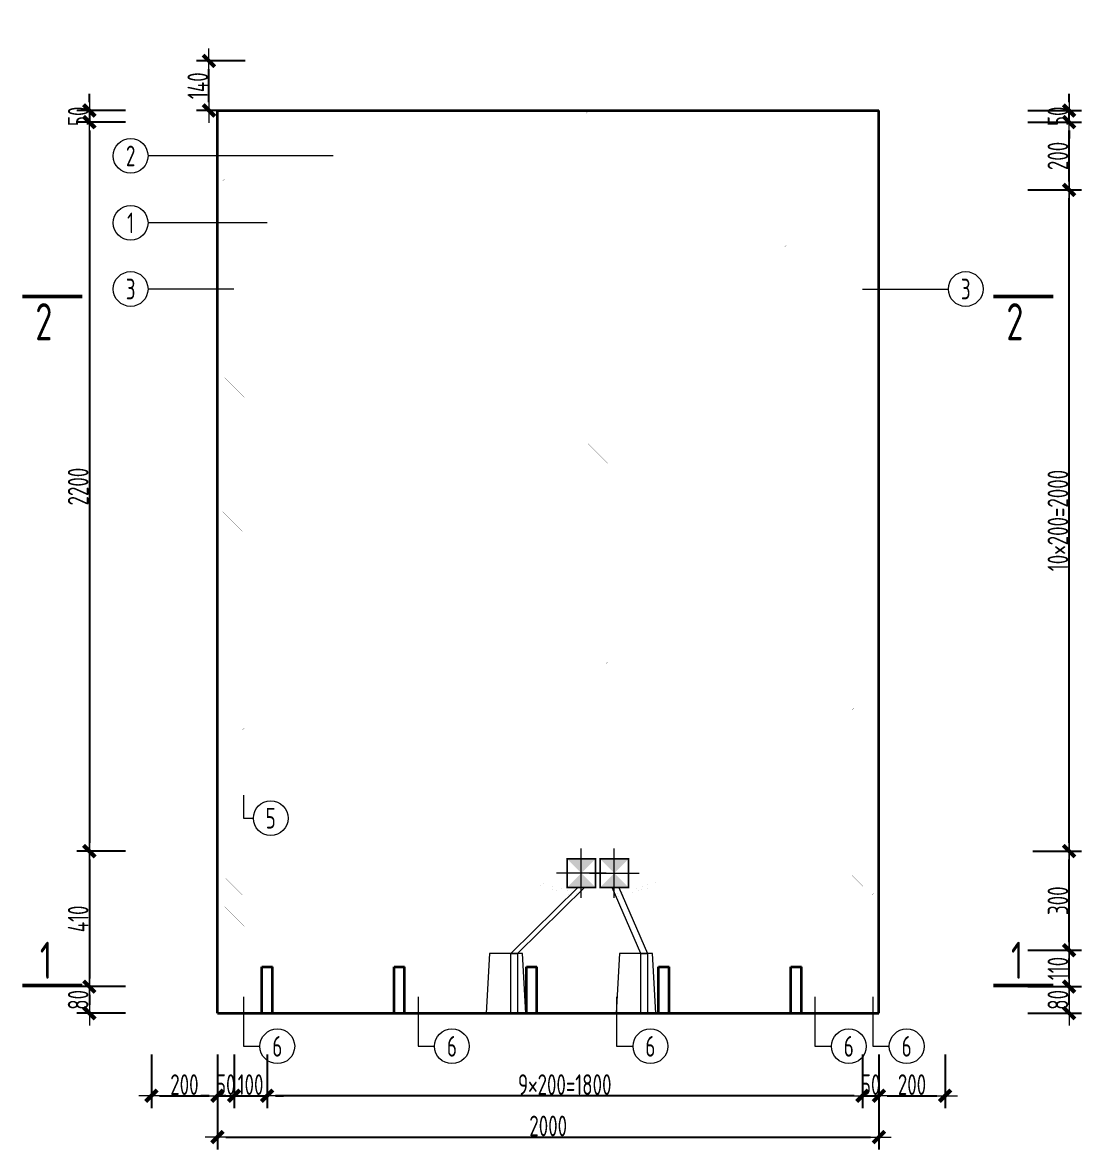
# Model space of a CAD drawing. Extents: x -85320 to 1679916, y -1321939 to 627.
# Drawn here: x 1587096 to 1599904, y -850904 to -837270 of the extents above; entities that cross this region are included whole.
import ezdxf
from ezdxf.enums import TextEntityAlignment as Align

# ---------------------------------------------------------------- set-up
doc = ezdxf.new("R2010")
doc.units = 0
doc.header["$LTSCALE"] = 1000
doc.linetypes.add('DOTE', pattern=[2.42, 2, -0.2, 0.02, -0.2])
for name, color, linetype in [('DIAN BOX', 7, 'Continuous'), ('图名', 85, 'Continuous'), ('砼墙', 3, 'Continuous')]:
    doc.layers.add(name, color=color, linetype=linetype)
for name, color, linetype, lineweight in [('WCOL', 7, 'Continuous', 0), ('手孔', 6, 'Continuous', 0), ('直线', 7, 'Continuous', 18), ('预制墙墙身水平筋', 130, 'Continuous', 18), ('预制墙墙身纵向受力筋', 1, 'Continuous', 18), ('预制墙墙身纵向非受力筋', 94, 'Continuous', 18), ('预制墙墙身附加筋', 94, 'Continuous', 18), ('预制墙拉筋', 130, 'Continuous', 18), ('预制墙详图标注', 3, 'Continuous', 18), ('预制墙详图轮廓', 3, 'Continuous', 35)]:
    doc.layers.add(name, color=color, linetype=linetype, lineweight=lineweight)
doc.styles.add('样式 1', font='yjkeng.shx', dxfattribs={"width": 0.7, "bigfont": 'yjkchn.shx'})
doc.styles.add('样式 2', font='yjkeng.shx', dxfattribs={"width": 0.7, "bigfont": 'yjkchn.shx'})
doc.dimstyles.new('盈建科结构', dxfattribs={"dimscale": 100, "dimtxt": 2.5, "dimasz": 1, "dimexe": 1.5, "dimexo": 0.625, "dimgap": 0.1, "dimtad": 1, "dimdec": 0, "dimrnd": 1, "dimzin": 0, "dimdsep": 46, "dimtxsty": '样式 1', "dimblk": '_yjkbk', "dimblk1": 'ARCHTICK', "dimblk2": 'ARCHTICK', "dimcen": 0.09, "dimadec": 0, "dimazin": 0, "dimtfac": 1, "dimtdec": 4, "dimtix": 1, "dimtmove": 2, "dimatfit": 3, "dimfxl": 1, "dimtolj": 1, "dimtzin": 0, "dimarcsym": 0})

# ---------------------------------------------------------------- blocks, each defined once
blk = doc.blocks.new('_yjkbk')
blk.add_line((-1, 0), (1.5, 0))
blk.add_lwpolyline([(-0.7, -0.7, 0.5, 0.5, 0), (0.7, 0.7, 0.5, 0.5, 0)], format="xyseb")
blk = doc.blocks.new('*D1688')
at = {"layer": 'Defpoints', "color": 0, "transparency": 16777216}
for p in [(1588654, -849754), (1589454, -849754), (1589454, -850254)]:
    blk.add_point(p, dxfattribs=at)
at = {"layer": '预制墙详图标注', "color": 0, "lineweight": -2, "transparency": 16777216}
for p, q in [((1588654, -849754), (1588654, -850404)), ((1589454, -849754), (1589454, -850404)), ((1588754, -850254), (1589354, -850254))]:
    blk.add_line(p, q, dxfattribs=at)
at = {"layer": '预制墙详图标注', "color": 0, "lineweight": -2, "transparency": 16777216, "xscale": 100, "yscale": 100, "zscale": 100, "rotation": 180}
blk.add_blockref('_yjkbk', (1588654, -850254), dxfattribs=at)
at = {"layer": '预制墙详图标注', "color": 0, "lineweight": -2, "transparency": 16777216, "xscale": 100, "yscale": 100, "zscale": 100}
blk.add_blockref('_yjkbk', (1589454, -850254), dxfattribs=at)
at = {"layer": '预制墙详图标注', "color": 0, "transparency": 16777216, "insert": (1589054, -850244), "char_height": 250, "attachment_point": 8, "style": '样式 1'}
blk.add_mtext('\\A1;200', dxfattribs=at)
blk = doc.blocks.new('_ArchTick')
at = {"color": 0, "linetype": 'ByBlock', "const_width": 0.4}
blk.add_lwpolyline([(-0.5, -0.5), (0.5, 0.5)], dxfattribs=at)
blk = doc.blocks.new('*D1689')
at = {"layer": 'Defpoints', "color": 0, "transparency": 16777216}
for p in [(1589454, -849754), (1589654, -849754), (1589654, -850254)]:
    blk.add_point(p, dxfattribs=at)
at = {"layer": '预制墙详图标注', "color": 0, "lineweight": -2, "transparency": 16777216}
for p, q in [((1589454, -849754), (1589454, -850404)), ((1589654, -849754), (1589654, -850404)), ((1589354, -850254), (1589254, -850254)), ((1589454, -850254), (1589654, -850254)), ((1589754, -850254), (1589854, -850254))]:
    blk.add_line(p, q, dxfattribs=at)
at = {"layer": '预制墙详图标注', "color": 0, "lineweight": -2, "transparency": 16777216, "xscale": 100, "yscale": 100, "zscale": 100}
blk.add_blockref('_yjkbk', (1589454, -850254), dxfattribs=at)
at = {"layer": '预制墙详图标注', "color": 0, "lineweight": -2, "transparency": 16777216, "xscale": 100, "yscale": 100, "zscale": 100, "rotation": 180}
blk.add_blockref('_yjkbk', (1589654, -850254), dxfattribs=at)
at = {"layer": '预制墙详图标注', "color": 0, "transparency": 16777216, "insert": (1589554, -850244), "char_height": 250, "attachment_point": 8, "style": '样式 1'}
blk.add_mtext('\\A1;50', dxfattribs=at)
blk = doc.blocks.new('*D1690')
at = {"layer": 'Defpoints', "color": 0, "transparency": 16777216}
for p in [(1589654, -849754), (1590054, -849754), (1590054, -850254)]:
    blk.add_point(p, dxfattribs=at)
at = {"layer": '预制墙详图标注', "color": 0, "lineweight": -2, "transparency": 16777216}
for p, q in [((1589654, -849754), (1589654, -850404)), ((1590054, -849754), (1590054, -850404)), ((1589554, -850254), (1589454, -850254)), ((1589654, -850254), (1590054, -850254)), ((1590154, -850254), (1590254, -850254))]:
    blk.add_line(p, q, dxfattribs=at)
at = {"layer": '预制墙详图标注', "color": 0, "lineweight": -2, "transparency": 16777216, "xscale": 100, "yscale": 100, "zscale": 100}
blk.add_blockref('_yjkbk', (1589654, -850254), dxfattribs=at)
at = {"layer": '预制墙详图标注', "color": 0, "lineweight": -2, "transparency": 16777216, "xscale": 100, "yscale": 100, "zscale": 100, "rotation": 180}
blk.add_blockref('_yjkbk', (1590054, -850254), dxfattribs=at)
at = {"layer": '预制墙详图标注', "color": 0, "transparency": 16777216, "insert": (1589854, -850244), "char_height": 250, "attachment_point": 8, "style": '样式 1'}
blk.add_mtext('\\A1;100', dxfattribs=at)
blk = doc.blocks.new('*D1691')
at = {"layer": 'Defpoints', "color": 0, "transparency": 16777216}
for p in [(1590054, -849754), (1597254, -849754), (1590054, -850254)]:
    blk.add_point(p, dxfattribs=at)
at = {"layer": '预制墙详图标注', "color": 0, "lineweight": -2, "transparency": 16777216}
for p, q in [((1590054, -849816), (1590054, -850404)), ((1597254, -849816), (1597254, -850404)), ((1597154, -850254), (1590154, -850254))]:
    blk.add_line(p, q, dxfattribs=at)
at = {"layer": '预制墙详图标注', "color": 0, "lineweight": -2, "transparency": 16777216, "xscale": 100, "yscale": 100, "zscale": 100, "rotation": 180}
blk.add_blockref('_yjkbk', (1590054, -850254), dxfattribs=at)
at = {"layer": '预制墙详图标注', "color": 0, "lineweight": -2, "transparency": 16777216, "xscale": 100, "yscale": 100, "zscale": 100}
blk.add_blockref('_yjkbk', (1597254, -850254), dxfattribs=at)
at = {"layer": '预制墙详图标注', "color": 0, "transparency": 16777216, "insert": (1593654, -850244), "char_height": 250, "attachment_point": 8, "style": '样式 1'}
blk.add_mtext('\\A1;9×200=1800', dxfattribs=at)
blk = doc.blocks.new('*D1692')
at = {"layer": 'Defpoints', "color": 0, "transparency": 16777216}
for p in [(1597254, -849754), (1597454, -849754), (1597454, -850254)]:
    blk.add_point(p, dxfattribs=at)
at = {"layer": '预制墙详图标注', "color": 0, "lineweight": -2, "transparency": 16777216}
for p, q in [((1597254, -849754), (1597254, -850404)), ((1597454, -849754), (1597454, -850404)), ((1597154, -850254), (1597054, -850254)), ((1597254, -850254), (1597454, -850254)), ((1597554, -850254), (1597654, -850254))]:
    blk.add_line(p, q, dxfattribs=at)
at = {"layer": '预制墙详图标注', "color": 0, "lineweight": -2, "transparency": 16777216, "xscale": 100, "yscale": 100, "zscale": 100}
blk.add_blockref('_yjkbk', (1597254, -850254), dxfattribs=at)
at = {"layer": '预制墙详图标注', "color": 0, "lineweight": -2, "transparency": 16777216, "xscale": 100, "yscale": 100, "zscale": 100, "rotation": 180}
blk.add_blockref('_yjkbk', (1597454, -850254), dxfattribs=at)
at = {"layer": '预制墙详图标注', "color": 0, "transparency": 16777216, "insert": (1597354, -850244), "char_height": 250, "attachment_point": 8, "style": '样式 1'}
blk.add_mtext('\\A1;50', dxfattribs=at)
blk = doc.blocks.new('*D1693')
at = {"layer": 'Defpoints', "color": 0, "transparency": 16777216}
for p in [(1597454, -849754), (1598254, -849754), (1598254, -850254)]:
    blk.add_point(p, dxfattribs=at)
at = {"layer": '预制墙详图标注', "color": 0, "lineweight": -2, "transparency": 16777216}
for p, q in [((1597454, -849754), (1597454, -850404)), ((1598254, -849754), (1598254, -850404)), ((1597554, -850254), (1598154, -850254))]:
    blk.add_line(p, q, dxfattribs=at)
at = {"layer": '预制墙详图标注', "color": 0, "lineweight": -2, "transparency": 16777216, "xscale": 100, "yscale": 100, "zscale": 100, "rotation": 180}
blk.add_blockref('_yjkbk', (1597454, -850254), dxfattribs=at)
at = {"layer": '预制墙详图标注', "color": 0, "lineweight": -2, "transparency": 16777216, "xscale": 100, "yscale": 100, "zscale": 100}
blk.add_blockref('_yjkbk', (1598254, -850254), dxfattribs=at)
at = {"layer": '预制墙详图标注', "color": 0, "transparency": 16777216, "insert": (1597854, -850244), "char_height": 250, "attachment_point": 8, "style": '样式 1'}
blk.add_mtext('\\A1;200', dxfattribs=at)
blk = doc.blocks.new('*D1700')
at = {"layer": 'Defpoints', "color": 0, "transparency": 16777216}
for p in [(1589454, -850254), (1597454, -850254), (1597454, -850754)]:
    blk.add_point(p, dxfattribs=at)
at = {"layer": '预制墙详图标注', "color": 0, "lineweight": -2, "transparency": 16777216}
for p, q in [((1589454, -850316), (1589454, -850904)), ((1597454, -850316), (1597454, -850904)), ((1589554, -850754), (1597354, -850754))]:
    blk.add_line(p, q, dxfattribs=at)
at = {"layer": '预制墙详图标注', "color": 0, "lineweight": -2, "transparency": 16777216, "xscale": 100, "yscale": 100, "zscale": 100, "rotation": 180}
blk.add_blockref('_yjkbk', (1589454, -850754), dxfattribs=at)
at = {"layer": '预制墙详图标注', "color": 0, "lineweight": -2, "transparency": 16777216, "xscale": 100, "yscale": 100, "zscale": 100}
blk.add_blockref('_yjkbk', (1597454, -850754), dxfattribs=at)
at = {"layer": '预制墙详图标注', "color": 0, "transparency": 16777216, "insert": (1593454, -850744), "char_height": 250, "attachment_point": 8, "style": '样式 1'}
blk.add_mtext('\\A1;2000', dxfattribs=at)
blk = doc.blocks.new('*D1701')
at = {"layer": 'Defpoints', "color": 0, "transparency": 16777216}
for p in [(1588404, -848934), (1587904, -849254), (1588404, -849254)]:
    blk.add_point(p, dxfattribs=at)
at = {"layer": '预制墙详图标注', "color": 0, "lineweight": -2, "transparency": 16777216}
for p, q in [((1588341, -848934), (1587754, -848934)), ((1587904, -849034), (1587904, -849154)), ((1588341, -849254), (1587754, -849254))]:
    blk.add_line(p, q, dxfattribs=at)
at = {"layer": '预制墙详图标注', "color": 0, "lineweight": -2, "transparency": 16777216, "xscale": 100, "yscale": 100, "zscale": 100}
for p, rotation in [((1587904, -848934), 90), ((1587904, -849254), 270)]:
    blk.add_blockref('_yjkbk', p, dxfattribs=dict(at, rotation=rotation))
at = {"layer": '预制墙详图标注', "color": 0, "transparency": 16777216, "insert": (1587894, -849094), "char_height": 250, "attachment_point": 8, "rotation": 90, "style": '样式 1'}
blk.add_mtext('\\A1;80', dxfattribs=at)
blk = doc.blocks.new('*D1702')
at = {"layer": 'Defpoints', "color": 0, "transparency": 16777216}
for p in [(1588404, -847294), (1587904, -848934), (1588404, -848934)]:
    blk.add_point(p, dxfattribs=at)
at = {"layer": '预制墙详图标注', "color": 0, "lineweight": -2, "transparency": 16777216}
for p, q in [((1588341, -847294), (1587754, -847294)), ((1587904, -847394), (1587904, -848834)), ((1588341, -848934), (1587754, -848934))]:
    blk.add_line(p, q, dxfattribs=at)
at = {"layer": '预制墙详图标注', "color": 0, "lineweight": -2, "transparency": 16777216, "xscale": 100, "yscale": 100, "zscale": 100}
for p, rotation in [((1587904, -847294), 90), ((1587904, -848934), 270)]:
    blk.add_blockref('_yjkbk', p, dxfattribs=dict(at, rotation=rotation))
at = {"layer": '预制墙详图标注', "color": 0, "transparency": 16777216, "insert": (1587894, -848114), "char_height": 250, "attachment_point": 8, "rotation": 90, "style": '样式 1'}
blk.add_mtext('\\A1;410', dxfattribs=at)
blk = doc.blocks.new('*D1703')
at = {"layer": 'Defpoints', "color": 0, "transparency": 16777216}
for p in [(1599254, -848934), (1599754, -848934), (1599254, -849254)]:
    blk.add_point(p, dxfattribs=at)
at = {"layer": '预制墙详图标注', "color": 0, "lineweight": -2, "transparency": 16777216}
for p, q in [((1599254, -848934), (1599904, -848934)), ((1599754, -849154), (1599754, -849034)), ((1599254, -849254), (1599904, -849254))]:
    blk.add_line(p, q, dxfattribs=at)
at = {"layer": '预制墙详图标注', "color": 0, "lineweight": -2, "transparency": 16777216, "xscale": 100, "yscale": 100, "zscale": 100}
for p, rotation in [((1599754, -848934), 90), ((1599754, -849254), 270)]:
    blk.add_blockref('_yjkbk', p, dxfattribs=dict(at, rotation=rotation))
at = {"layer": '预制墙详图标注', "color": 0, "transparency": 16777216, "insert": (1599744, -849094), "char_height": 250, "attachment_point": 8, "rotation": 90, "style": '样式 1'}
blk.add_mtext('\\A1;80', dxfattribs=at)
blk = doc.blocks.new('*D1704')
at = {"layer": 'Defpoints', "color": 0, "transparency": 16777216}
for p in [(1599254, -848494), (1599754, -848494), (1599254, -848934)]:
    blk.add_point(p, dxfattribs=at)
at = {"layer": '预制墙详图标注', "color": 0, "lineweight": -2, "transparency": 16777216}
for p, q in [((1599254, -848494), (1599904, -848494)), ((1599754, -848834), (1599754, -848594)), ((1599254, -848934), (1599904, -848934))]:
    blk.add_line(p, q, dxfattribs=at)
at = {"layer": '预制墙详图标注', "color": 0, "lineweight": -2, "transparency": 16777216, "xscale": 100, "yscale": 100, "zscale": 100}
for p, rotation in [((1599754, -848494), 90), ((1599754, -848934), 270)]:
    blk.add_blockref('_yjkbk', p, dxfattribs=dict(at, rotation=rotation))
at = {"layer": '预制墙详图标注', "color": 0, "transparency": 16777216, "insert": (1599744, -848714), "char_height": 250, "attachment_point": 8, "rotation": 90, "style": '样式 1'}
blk.add_mtext('\\A1;110', dxfattribs=at)
blk = doc.blocks.new('*D1705')
at = {"layer": 'Defpoints', "color": 0, "transparency": 16777216}
for p in [(1599254, -847294), (1599754, -847294), (1599254, -848494)]:
    blk.add_point(p, dxfattribs=at)
at = {"layer": '预制墙详图标注', "color": 0, "lineweight": -2, "transparency": 16777216}
for p, q in [((1599316, -847294), (1599904, -847294)), ((1599754, -848394), (1599754, -847394)), ((1599316, -848494), (1599904, -848494))]:
    blk.add_line(p, q, dxfattribs=at)
at = {"layer": '预制墙详图标注', "color": 0, "lineweight": -2, "transparency": 16777216, "xscale": 100, "yscale": 100, "zscale": 100}
for p, rotation in [((1599754, -847294), 90), ((1599754, -848494), 270)]:
    blk.add_blockref('_yjkbk', p, dxfattribs=dict(at, rotation=rotation))
at = {"layer": '预制墙详图标注', "color": 0, "transparency": 16777216, "insert": (1599744, -847894), "char_height": 250, "attachment_point": 8, "rotation": 90, "style": '样式 1'}
blk.add_mtext('\\A1;300', dxfattribs=at)
blk = doc.blocks.new('*D1706')
at = {"layer": 'Defpoints', "color": 0, "transparency": 16777216}
for p in [(1599254, -839294), (1599754, -839294), (1599254, -847294)]:
    blk.add_point(p, dxfattribs=at)
at = {"layer": '预制墙详图标注', "color": 0, "lineweight": -2, "transparency": 16777216}
for p, q in [((1599316, -839294), (1599904, -839294)), ((1599754, -847194), (1599754, -839394)), ((1599316, -847294), (1599904, -847294))]:
    blk.add_line(p, q, dxfattribs=at)
at = {"layer": '预制墙详图标注', "color": 0, "lineweight": -2, "transparency": 16777216, "xscale": 100, "yscale": 100, "zscale": 100}
for p, rotation in [((1599754, -839294), 90), ((1599754, -847294), 270)]:
    blk.add_blockref('_yjkbk', p, dxfattribs=dict(at, rotation=rotation))
at = {"layer": '预制墙详图标注', "color": 0, "transparency": 16777216, "insert": (1599744, -843294), "char_height": 250, "attachment_point": 8, "rotation": 90, "style": '样式 1'}
blk.add_mtext('\\A1;10×200=2000', dxfattribs=at)
blk = doc.blocks.new('线盒')
at = {"layer": 'DIAN BOX'}
h = blk.add_hatch(color=256, dxfattribs=at)
h.dxf.hatch_style = 1
h.paths.add_polyline_path([(1465682, -670175), (1465854, -670347), (1465510, -670347)])
at = {"color": 6, "const_width": 20}
blk.add_lwpolyline([(1465510, -670003), (1465854, -670003), (1465854, -670347), (1465510, -670347), (1465510, -670003)], dxfattribs=at)
at = {"layer": 'WCOL', "color": 4, "linetype": 'DOTE'}
for p, q in [((1465682, -670475), (1465682, -669876)), ((1465383, -670175), (1465982, -670175))]:
    blk.add_line(p, q, dxfattribs=at)
at = {"layer": 'WCOL', "color": 5}
blk.add_lwpolyline([(1465510, -670347), (1465854, -670347), (1465854, -670003), (1465510, -670003)], close=True, dxfattribs=at)
blk = doc.blocks.new('*D2405')
at = {"layer": 'Defpoints', "color": 0, "transparency": 16777216}
for p in [(1599254, -838474), (1599754, -838474), (1599254, -839294)]:
    blk.add_point(p, dxfattribs=at)
at = {"layer": '预制墙详图标注', "color": 0, "lineweight": -2, "transparency": 16777216}
for p, q in [((1599254, -838474), (1599904, -838474)), ((1599754, -839194), (1599754, -838574)), ((1599254, -839294), (1599904, -839294))]:
    blk.add_line(p, q, dxfattribs=at)
at = {"layer": '预制墙详图标注', "color": 0, "lineweight": -2, "transparency": 16777216, "xscale": 100, "yscale": 100, "zscale": 100}
for p, rotation in [((1599754, -838474), 90), ((1599754, -839294), 270)]:
    blk.add_blockref('_yjkbk', p, dxfattribs=dict(at, rotation=rotation))
at = {"layer": '预制墙详图标注', "color": 0, "transparency": 16777216, "insert": (1599744, -838884), "char_height": 250, "attachment_point": 8, "rotation": 90, "style": '样式 1'}
blk.add_mtext('\\A1;200', dxfattribs=at)
blk = doc.blocks.new('*D2406')
at = {"layer": 'Defpoints', "color": 0, "transparency": 16777216}
for p in [(1599254, -838334), (1599754, -838334), (1599254, -838474)]:
    blk.add_point(p, dxfattribs=at)
at = {"layer": '预制墙详图标注', "color": 0, "lineweight": -2, "transparency": 16777216}
for p, q in [((1599754, -838234), (1599754, -838134)), ((1599254, -838334), (1599904, -838334)), ((1599754, -838474), (1599754, -838334)), ((1599254, -838474), (1599904, -838474)), ((1599754, -838574), (1599754, -838674))]:
    blk.add_line(p, q, dxfattribs=at)
at = {"layer": '预制墙详图标注', "color": 0, "lineweight": -2, "transparency": 16777216, "xscale": 100, "yscale": 100, "zscale": 100}
for p, rotation in [((1599754, -838334), 270), ((1599754, -838474), 90)]:
    blk.add_blockref('_yjkbk', p, dxfattribs=dict(at, rotation=rotation))
at = {"layer": '预制墙详图标注', "color": 0, "transparency": 16777216, "insert": (1599744, -838404), "char_height": 250, "attachment_point": 8, "rotation": 90, "style": '样式 1'}
blk.add_mtext('\\A1;50', dxfattribs=at)
blk = doc.blocks.new('*D2539')
at = {"layer": 'Defpoints', "color": 0, "transparency": 16777216}
for p in [(1588404, -838474), (1587904, -847294), (1588404, -847294)]:
    blk.add_point(p, dxfattribs=at)
at = {"layer": '预制墙详图标注', "color": 0, "lineweight": -2, "transparency": 16777216}
for p, q in [((1588341, -838474), (1587754, -838474)), ((1587904, -838574), (1587904, -847194)), ((1588341, -847294), (1587754, -847294))]:
    blk.add_line(p, q, dxfattribs=at)
at = {"layer": '预制墙详图标注', "color": 0, "lineweight": -2, "transparency": 16777216, "xscale": 100, "yscale": 100, "zscale": 100}
for p, rotation in [((1587904, -838474), 90), ((1587904, -847294), 270)]:
    blk.add_blockref('_yjkbk', p, dxfattribs=dict(at, rotation=rotation))
at = {"layer": '预制墙详图标注', "color": 0, "transparency": 16777216, "insert": (1587894, -842884), "char_height": 250, "attachment_point": 8, "rotation": 90, "style": '样式 1'}
blk.add_mtext('\\A1;2200', dxfattribs=at)
blk = doc.blocks.new('*D2540')
at = {"layer": 'Defpoints', "color": 0, "transparency": 16777216}
for p in [(1588404, -838334), (1587904, -838474), (1588404, -838474)]:
    blk.add_point(p, dxfattribs=at)
at = {"layer": '预制墙详图标注', "color": 0, "lineweight": -2, "transparency": 16777216}
for p, q in [((1587904, -838234), (1587904, -838134)), ((1588341, -838334), (1587754, -838334)), ((1587904, -838334), (1587904, -838474)), ((1588341, -838474), (1587754, -838474)), ((1587904, -838574), (1587904, -838674))]:
    blk.add_line(p, q, dxfattribs=at)
at = {"layer": '预制墙详图标注', "color": 0, "lineweight": -2, "transparency": 16777216, "xscale": 100, "yscale": 100, "zscale": 100}
for p, rotation in [((1587904, -838334), 270), ((1587904, -838474), 90)]:
    blk.add_blockref('_yjkbk', p, dxfattribs=dict(at, rotation=rotation))
at = {"layer": '预制墙详图标注', "color": 0, "transparency": 16777216, "insert": (1587894, -838404), "char_height": 250, "attachment_point": 8, "rotation": 90, "style": '样式 1'}
blk.add_mtext('\\A1;50', dxfattribs=at)
blk = doc.blocks.new('*D3000')
at = {"layer": 'Defpoints', "color": 0, "transparency": 16777216}
for p in [(1589351, -837734), (1589851, -837734), (1589851, -838334)]:
    blk.add_point(p, dxfattribs=at)
at = {"layer": '预制墙详图标注', "color": 0, "lineweight": -2, "transparency": 16777216}
for p, q in [((1589789, -837734), (1589201, -837734)), ((1589351, -838234), (1589351, -837834)), ((1589789, -838334), (1589201, -838334))]:
    blk.add_line(p, q, dxfattribs=at)
at = {"layer": '预制墙详图标注', "color": 0, "lineweight": -2, "transparency": 16777216, "xscale": 100, "yscale": 100, "zscale": 100}
for p, rotation in [((1589351, -837734), 90), ((1589351, -838334), 270)]:
    blk.add_blockref('_yjkbk', p, dxfattribs=dict(at, rotation=rotation))
at = {"layer": '预制墙详图标注', "color": 0, "transparency": 16777216, "insert": (1589341, -838034), "char_height": 250, "attachment_point": 8, "rotation": 90, "style": '样式 1'}
blk.add_mtext('\\A1;140', dxfattribs=at)

msp = doc.modelspace()

# ---------------------------------------------------------------- hatches: boundary and pattern name
at = {"layer": 'DIAN BOX'}
h = msp.add_hatch(color=256, dxfattribs=at)
h.dxf.hatch_style = 1
h.paths.add_polyline_path([(1593853.684, -847561.636), (1594025.684, -847389.636), (1593681.684, -847389.636)])
h = msp.add_hatch(color=256, dxfattribs=at)
h.dxf.hatch_style = 1
h.paths.add_polyline_path([(1594253.684, -847561.636), (1594425.684, -847389.636), (1594081.684, -847389.636)])

# ---------------------------------------------------------------- linework, layer by layer
at = {"layer": 'WCOL', "color": 7}
for points in [[(1593003.882, -848533.636), (1593083.882, -848533.636), (1593893.684, -847733.636), (1593813.684, -847733.636)], [(1594655.067, -848533.636), (1594575.067, -848533.636), (1594228.472, -847733.636), (1594308.472, -847733.636)]]:
    msp.add_lwpolyline(points, close=True, dxfattribs=at)
at = {"layer": '图名', "lineweight": 50}
for p, q in [((1587816.184, -840583.636), (1587096.184, -840583.636)), ((1598841.184, -840583.636), (1599561.184, -840583.636)), ((1587816.184, -848921.636), (1587096.184, -848921.636)), ((1598841.184, -848921.636), (1599561.184, -848921.636))]:
    msp.add_line(p, q, dxfattribs=at)
at = {"layer": '手孔', "color": 6}
for points in [[(1592703.413, -849253.636), (1593183.413, -849253.636), (1593143.413, -848533.636), (1592743.413, -848533.636)], [(1594274.597, -849253.636), (1594754.597, -849253.636), (1594714.597, -848533.636), (1594314.597, -848533.636)]]:
    msp.add_lwpolyline(points, close=True, dxfattribs=at)
at = {"layer": '手孔', "color": 4}
for points in [[(1593083.882, -849253.636), (1593003.882, -849253.636), (1593003.882, -848533.636), (1593083.882, -848533.636)], [(1594655.067, -849253.636), (1594575.067, -849253.636), (1594575.067, -848533.636), (1594655.067, -848533.636)]]:
    msp.add_lwpolyline(points, close=True, dxfattribs=at)
at = {"layer": '直线', "lineweight": 18}
for p, q in [((1590853.684, -838883.359), (1588613.684, -838883.359)), ((1590053.684, -839693.359), (1588613.684, -839693.359)), ((1589653.684, -840493.359), (1588613.684, -840493.359)), ((1597253.684, -840493.359), (1598293.684, -840493.359))]:
    msp.add_line(p, q, dxfattribs=at)
for points in [[(1589767.681, -846615.634), (1589767.681, -846895.634), (1589887.681, -846895.634)], [(1589767.681, -849055.634), (1589767.681, -849655.634), (1589967.681, -849655.634)], [(1591879.681, -849055.634), (1591879.681, -849655.634), (1592079.681, -849655.634)], [(1594279.681, -849055.634), (1594279.681, -849655.634), (1594479.681, -849655.634)], [(1596679.681, -849055.634), (1596679.681, -849655.634), (1596879.681, -849655.634)], [(1597379.686, -849055.634), (1597379.686, -849655.634), (1597579.686, -849655.634)]]:
    msp.add_lwpolyline(points, dxfattribs=at)
for centre in [(1588403.684, -838883.359), (1588403.684, -839693.359), (1588403.684, -840493.359), (1598503.684, -840493.359), (1590097.681, -846895.634), (1590177.681, -849655.634), (1592289.681, -849655.634), (1594689.681, -849655.634), (1597089.681, -849655.634), (1597789.686, -849655.634)]:
    msp.add_circle(centre, 210, dxfattribs=at)
at = {"layer": '砼墙', "lineweight": 35}
for p, q in [((1589989.684, -849253.636), (1589989.684, -848693.636)), ((1589989.684, -848693.636), (1590117.684, -848693.636)), ((1590117.684, -849253.636), (1590117.684, -848693.636)), ((1591589.684, -849253.636), (1591589.684, -848693.636)), ((1591589.684, -848693.636), (1591717.684, -848693.636)), ((1591717.684, -849253.636), (1591717.684, -848693.636)), ((1593189.684, -849253.636), (1593189.684, -848693.636)), ((1593189.684, -848693.636), (1593317.684, -848693.636)), ((1593317.684, -849253.636), (1593317.684, -848693.636)), ((1594789.684, -849253.636), (1594789.684, -848693.636)), ((1594789.684, -848693.636), (1594917.684, -848693.636)), ((1594917.684, -849253.636), (1594917.684, -848693.636)), ((1596389.684, -849253.636), (1596389.684, -848693.636)), ((1596389.684, -848693.636), (1596517.684, -848693.636)), ((1596517.684, -849253.636), (1596517.684, -848693.636))]:
    msp.add_line(p, q, dxfattribs=at)
at = {"layer": '预制墙墙身水平筋', "lineweight": 18, "const_width": 0.18}
for points in [[(1588790.219, -838493.636), (1588653.684, -838493.636), (1588653.684, -838453.636), (1598253.684, -838453.636), (1598253.684, -838493.636), (1598117.148, -838493.636), (1598117.148, -838453.636), (1598253.684, -838453.636), (1598253.684, -838493.636), (1588653.684, -838493.636), (1588653.684, -838453.636), (1588790.219, -838453.636)], [(1588790.219, -838493.636), (1588653.684, -838493.636), (1588653.684, -838453.636), (1598253.684, -838453.636), (1598253.684, -838493.636), (1598117.148, -838493.636), (1598117.148, -838453.636), (1598253.684, -838453.636), (1598253.684, -838493.636), (1588653.684, -838493.636), (1588653.684, -838453.636), (1588790.219, -838453.636)], [(1588790.219, -839313.636), (1588653.684, -839313.636), (1588653.684, -839273.636), (1598253.684, -839273.636), (1598253.684, -839313.636), (1598117.148, -839313.636), (1598117.148, -839273.636), (1598253.684, -839273.636), (1598253.684, -839313.636), (1588653.684, -839313.636), (1588653.684, -839273.636), (1588790.219, -839273.636)], [(1588790.219, -839313.636), (1588653.684, -839313.636), (1588653.684, -839273.636), (1598253.684, -839273.636), (1598253.684, -839313.636), (1598117.148, -839313.636), (1598117.148, -839273.636), (1598253.684, -839273.636), (1598253.684, -839313.636), (1588653.684, -839313.636), (1588653.684, -839273.636), (1588790.219, -839273.636)], [(1588790.219, -840113.636), (1588653.684, -840113.636), (1588653.684, -840073.636), (1598253.684, -840073.636), (1598253.684, -840113.636), (1598117.148, -840113.636), (1598117.148, -840073.636), (1598253.684, -840073.636), (1598253.684, -840113.636), (1588653.684, -840113.636), (1588653.684, -840073.636), (1588790.219, -840073.636)], [(1588790.219, -840113.636), (1588653.684, -840113.636), (1588653.684, -840073.636), (1598253.684, -840073.636), (1598253.684, -840113.636), (1598117.148, -840113.636), (1598117.148, -840073.636), (1598253.684, -840073.636), (1598253.684, -840113.636), (1588653.684, -840113.636), (1588653.684, -840073.636), (1588790.219, -840073.636)], [(1588790.219, -840913.636), (1588653.684, -840913.636), (1588653.684, -840873.636), (1598253.684, -840873.636), (1598253.684, -840913.636), (1598117.148, -840913.636), (1598117.148, -840873.636), (1598253.684, -840873.636), (1598253.684, -840913.636), (1588653.684, -840913.636), (1588653.684, -840873.636), (1588790.219, -840873.636)], [(1588790.219, -840913.636), (1588653.684, -840913.636), (1588653.684, -840873.636), (1598253.684, -840873.636), (1598253.684, -840913.636), (1598117.148, -840913.636), (1598117.148, -840873.636), (1598253.684, -840873.636), (1598253.684, -840913.636), (1588653.684, -840913.636), (1588653.684, -840873.636), (1588790.219, -840873.636)], [(1588790.219, -841713.636), (1588653.684, -841713.636), (1588653.684, -841673.636), (1598253.684, -841673.636), (1598253.684, -841713.636), (1598117.148, -841713.636), (1598117.148, -841673.636), (1598253.684, -841673.636), (1598253.684, -841713.636), (1588653.684, -841713.636), (1588653.684, -841673.636), (1588790.219, -841673.636)], [(1588790.219, -841713.636), (1588653.684, -841713.636), (1588653.684, -841673.636), (1598253.684, -841673.636), (1598253.684, -841713.636), (1598117.148, -841713.636), (1598117.148, -841673.636), (1598253.684, -841673.636), (1598253.684, -841713.636), (1588653.684, -841713.636), (1588653.684, -841673.636), (1588790.219, -841673.636)], [(1588790.219, -842513.636), (1588653.684, -842513.636), (1588653.684, -842473.636), (1598253.684, -842473.636), (1598253.684, -842513.636), (1598117.148, -842513.636), (1598117.148, -842473.636), (1598253.684, -842473.636), (1598253.684, -842513.636), (1588653.684, -842513.636), (1588653.684, -842473.636), (1588790.219, -842473.636)], [(1588790.219, -842513.636), (1588653.684, -842513.636), (1588653.684, -842473.636), (1598253.684, -842473.636), (1598253.684, -842513.636), (1598117.148, -842513.636), (1598117.148, -842473.636), (1598253.684, -842473.636), (1598253.684, -842513.636), (1588653.684, -842513.636), (1588653.684, -842473.636), (1588790.219, -842473.636)], [(1588790.219, -843313.636), (1588653.684, -843313.636), (1588653.684, -843273.636), (1598253.684, -843273.636), (1598253.684, -843313.636), (1598117.148, -843313.636), (1598117.148, -843273.636), (1598253.684, -843273.636), (1598253.684, -843313.636), (1588653.684, -843313.636), (1588653.684, -843273.636), (1588790.219, -843273.636)], [(1588790.219, -843313.636), (1588653.684, -843313.636), (1588653.684, -843273.636), (1598253.684, -843273.636), (1598253.684, -843313.636), (1598117.148, -843313.636), (1598117.148, -843273.636), (1598253.684, -843273.636), (1598253.684, -843313.636), (1588653.684, -843313.636), (1588653.684, -843273.636), (1588790.219, -843273.636)], [(1588790.219, -844113.636), (1588653.684, -844113.636), (1588653.684, -844073.636), (1598253.684, -844073.636), (1598253.684, -844113.636), (1598117.148, -844113.636), (1598117.148, -844073.636), (1598253.684, -844073.636), (1598253.684, -844113.636), (1588653.684, -844113.636), (1588653.684, -844073.636), (1588790.219, -844073.636)], [(1588790.219, -844113.636), (1588653.684, -844113.636), (1588653.684, -844073.636), (1598253.684, -844073.636), (1598253.684, -844113.636), (1598117.148, -844113.636), (1598117.148, -844073.636), (1598253.684, -844073.636), (1598253.684, -844113.636), (1588653.684, -844113.636), (1588653.684, -844073.636), (1588790.219, -844073.636)], [(1588790.219, -844913.636), (1588653.684, -844913.636), (1588653.684, -844873.636), (1598253.684, -844873.636), (1598253.684, -844913.636), (1598117.148, -844913.636), (1598117.148, -844873.636), (1598253.684, -844873.636), (1598253.684, -844913.636), (1588653.684, -844913.636), (1588653.684, -844873.636), (1588790.219, -844873.636)], [(1588790.219, -844913.636), (1588653.684, -844913.636), (1588653.684, -844873.636), (1598253.684, -844873.636), (1598253.684, -844913.636), (1598117.148, -844913.636), (1598117.148, -844873.636), (1598253.684, -844873.636), (1598253.684, -844913.636), (1588653.684, -844913.636), (1588653.684, -844873.636), (1588790.219, -844873.636)], [(1588790.219, -845713.636), (1588653.684, -845713.636), (1588653.684, -845673.636), (1598253.684, -845673.636), (1598253.684, -845713.636), (1598117.148, -845713.636), (1598117.148, -845673.636), (1598253.684, -845673.636), (1598253.684, -845713.636), (1588653.684, -845713.636), (1588653.684, -845673.636), (1588790.219, -845673.636)], [(1588790.219, -845713.636), (1588653.684, -845713.636), (1588653.684, -845673.636), (1598253.684, -845673.636), (1598253.684, -845713.636), (1598117.148, -845713.636), (1598117.148, -845673.636), (1598253.684, -845673.636), (1598253.684, -845713.636), (1588653.684, -845713.636), (1588653.684, -845673.636), (1588790.219, -845673.636)], [(1588790.219, -846513.636), (1588653.684, -846513.636), (1588653.684, -846473.636), (1598253.684, -846473.636), (1598253.684, -846513.636), (1598117.148, -846513.636), (1598117.148, -846473.636), (1598253.684, -846473.636), (1598253.684, -846513.636), (1588653.684, -846513.636), (1588653.684, -846473.636), (1588790.219, -846473.636)], [(1588790.219, -846513.636), (1588653.684, -846513.636), (1588653.684, -846473.636), (1598253.684, -846473.636), (1598253.684, -846513.636), (1598117.148, -846513.636), (1598117.148, -846473.636), (1598253.684, -846473.636), (1598253.684, -846513.636), (1588653.684, -846513.636), (1588653.684, -846473.636), (1588790.219, -846473.636)], [(1588790.219, -847313.636), (1588653.684, -847313.636), (1588653.684, -847273.636), (1598253.684, -847273.636), (1598253.684, -847313.636), (1598117.148, -847313.636), (1598117.148, -847273.636), (1598253.684, -847273.636), (1598253.684, -847313.636), (1588653.684, -847313.636), (1588653.684, -847273.636), (1588790.219, -847273.636)], [(1588790.219, -847313.636), (1588653.684, -847313.636), (1588653.684, -847273.636), (1598253.684, -847273.636), (1598253.684, -847313.636), (1598117.148, -847313.636), (1598117.148, -847273.636), (1598253.684, -847273.636), (1598253.684, -847313.636), (1588653.684, -847313.636), (1588653.684, -847273.636), (1588790.219, -847273.636)], [(1588790.219, -848113.636), (1588653.684, -848113.636), (1588653.684, -848073.636), (1598253.684, -848073.636), (1598253.684, -848113.636), (1598117.148, -848113.636), (1598117.148, -848073.636), (1598253.684, -848073.636), (1598253.684, -848113.636), (1588653.684, -848113.636), (1588653.684, -848073.636), (1588790.219, -848073.636)], [(1588790.219, -848113.636), (1588653.684, -848113.636), (1588653.684, -848073.636), (1598253.684, -848073.636), (1598253.684, -848113.636), (1598117.148, -848113.636), (1598117.148, -848073.636), (1598253.684, -848073.636), (1598253.684, -848113.636), (1588653.684, -848113.636), (1588653.684, -848073.636), (1588790.219, -848073.636)], [(1588790.219, -848513.636), (1588653.684, -848513.636), (1588653.684, -848473.636), (1598253.684, -848473.636), (1598253.684, -848513.636), (1598117.148, -848513.636), (1598117.148, -848473.636), (1598253.684, -848473.636), (1598253.684, -848513.636), (1588653.684, -848513.636), (1588653.684, -848473.636), (1588790.219, -848473.636)], [(1588790.219, -848513.636), (1588653.684, -848513.636), (1588653.684, -848473.636), (1598253.684, -848473.636), (1598253.684, -848513.636), (1598117.148, -848513.636), (1598117.148, -848473.636), (1598253.684, -848473.636), (1598253.684, -848513.636), (1588653.684, -848513.636), (1588653.684, -848473.636), (1588790.219, -848473.636)]]:
    msp.add_lwpolyline(points, close=True, dxfattribs=at)
for points in [[(1589799.367, -847713.636), (1588653.684, -847713.636), (1588653.684, -847673.636), (1588790.219, -847673.636), (1588790.219, -847713.636), (1588653.684, -847713.636), (1588653.684, -847673.636), (1590796.126, -847673.636)], [(1590792.154, -847713.636), (1588653.684, -847713.636), (1588653.684, -847673.636), (1588790.219, -847673.636), (1588790.219, -847713.636), (1588653.684, -847713.636), (1588653.684, -847673.636), (1590796.126, -847673.636)], [(1593359.367, -847713.636), (1590792.154, -847713.636)], [(1593359.367, -847713.636), (1590792.154, -847713.636)], [(1590796.126, -847673.636), (1593355.396, -847673.636)], [(1590796.126, -847673.636), (1593355.396, -847673.636)], [(1593355.396, -847673.636), (1593853.684, -847820.988)], [(1593853.684, -847860.988), (1593359.367, -847713.636)], [(1594253.684, -847820.988), (1594756.126, -847673.636)], [(1594752.154, -847713.636), (1594253.684, -847860.988)], [(1594756.126, -847673.636), (1598253.684, -847673.636), (1598253.684, -847713.636), (1598117.148, -847713.636), (1598117.148, -847673.636), (1598253.684, -847673.636), (1598253.684, -847713.636), (1594752.154, -847713.636)], [(1594756.126, -847673.636), (1598253.684, -847673.636), (1598253.684, -847713.636), (1598117.148, -847713.636), (1598117.148, -847673.636), (1598253.684, -847673.636), (1598253.684, -847713.636), (1594752.154, -847713.636)], [(1593853.684, -847820.988), (1594253.684, -847820.988)], [(1594253.684, -847860.988), (1593853.684, -847860.988)], [(1588790.219, -848953.636), (1588653.684, -848953.636), (1588653.684, -848913.636), (1590837.684, -848913.636)], [(1590837.684, -848953.636), (1588653.684, -848953.636), (1588653.684, -848913.636), (1588790.219, -848913.636), (1588790.219, -848953.636)], [(1590837.684, -848913.636), (1592571.425, -848913.636)], [(1592580.434, -848953.636), (1590837.684, -848953.636)], [(1593317.684, -848913.636), (1594204.46, -848913.636)], [(1594190.066, -848953.636), (1593317.684, -848953.636)], [(1594789.684, -848913.636), (1598253.684, -848913.636), (1598253.684, -848953.636), (1598117.148, -848953.636), (1598117.148, -848913.636), (1598253.684, -848913.636), (1598253.684, -848953.636), (1594789.684, -848953.636)]]:
    msp.add_lwpolyline(points, dxfattribs=at)
at = {"layer": '预制墙墙身纵向受力筋', "lineweight": 18, "const_width": 0.18}
for points in [[(1590021.684, -848769.636), (1590021.684, -837269.636), (1590085.684, -837269.636), (1590085.684, -848769.636)], [(1591621.684, -848769.636), (1591621.684, -837269.636), (1591685.684, -837269.636), (1591685.684, -848769.636)], [(1593221.684, -848769.636), (1593221.684, -837269.636), (1593285.684, -837269.636), (1593285.684, -848769.636)], [(1594821.684, -848769.636), (1594821.684, -837269.636), (1594885.684, -837269.636), (1594885.684, -848769.636)], [(1596421.684, -848769.636), (1596421.684, -837269.636), (1596485.684, -837269.636), (1596485.684, -848769.636)]]:
    msp.add_lwpolyline(points, close=True, dxfattribs=at)
at = {"layer": '预制墙墙身纵向非受力筋', "lineweight": 18, "const_width": 0.18}
for points in [[(1590837.684, -849193.636), (1590837.684, -838393.636), (1590869.684, -838393.636), (1590869.684, -849193.636)], [(1592437.684, -849193.636), (1592437.684, -838393.636), (1592469.684, -838393.636), (1592469.684, -849193.636)], [(1594037.684, -849193.636), (1594037.684, -838393.636), (1594069.684, -838393.636), (1594069.684, -849193.636)], [(1595637.684, -849193.636), (1595637.684, -838393.636), (1595669.684, -838393.636), (1595669.684, -849193.636)]]:
    msp.add_lwpolyline(points, close=True, dxfattribs=at)
at = {"layer": '预制墙墙身附加筋', "lineweight": 18, "const_width": 0.18}
for points in [[(1589625.684, -849193.636), (1589625.684, -838393.636), (1589681.684, -838393.636), (1589681.684, -849193.636)], [(1597225.684, -849193.636), (1597225.684, -838393.636), (1597281.684, -838393.636), (1597281.684, -849193.636)]]:
    msp.add_lwpolyline(points, close=True, dxfattribs=at)
at = {"layer": '预制墙拉筋', "lineweight": 18, "const_width": 0.18}
for points in [[(1589538.995, -838344.32), (1589778.995, -838584.32), (1589756.368, -838606.947), (1589516.368, -838366.947)], [(1591534.995, -838344.32), (1591774.995, -838584.32), (1591752.368, -838606.947), (1591512.368, -838366.947)], [(1593934.995, -838344.32), (1594174.995, -838584.32), (1594152.368, -838606.947), (1593912.368, -838366.947)], [(1596334.995, -838344.32), (1596574.995, -838584.32), (1596552.368, -838606.947), (1596312.368, -838366.947)], [(1597151, -838344.32), (1597391, -838584.32), (1597368.372, -838606.947), (1597128.372, -838366.947)], [(1589538.995, -839164.32), (1589778.995, -839404.32), (1589756.368, -839426.947), (1589516.368, -839186.947)], [(1597151, -839164.32), (1597391, -839404.32), (1597368.372, -839426.947), (1597128.372, -839186.947)], [(1589538.995, -839964.32), (1589778.995, -840204.32), (1589756.368, -840226.947), (1589516.368, -839986.947)], [(1591534.995, -839964.32), (1591774.995, -840204.32), (1591752.368, -840226.947), (1591512.368, -839986.947)], [(1593934.995, -839964.32), (1594174.995, -840204.32), (1594152.368, -840226.947), (1593912.368, -839986.947)], [(1596334.995, -839964.32), (1596574.995, -840204.32), (1596552.368, -840226.947), (1596312.368, -839986.947)], [(1597151, -839964.32), (1597391, -840204.32), (1597368.372, -840226.947), (1597128.372, -839986.947)], [(1589538.995, -840764.32), (1589778.995, -841004.32), (1589756.368, -841026.947), (1589516.368, -840786.947)], [(1597151, -840764.32), (1597391, -841004.32), (1597368.372, -841026.947), (1597128.372, -840786.947)], [(1589538.995, -841564.32), (1589778.995, -841804.32), (1589756.368, -841826.947), (1589516.368, -841586.947)], [(1597151, -841564.32), (1597391, -841804.32), (1597368.372, -841826.947), (1597128.372, -841586.947)], [(1589538.995, -842364.32), (1589778.995, -842604.32), (1589756.368, -842626.947), (1589516.368, -842386.947)], [(1591534.995, -842364.32), (1591774.995, -842604.32), (1591752.368, -842626.947), (1591512.368, -842386.947)], [(1593934.995, -842364.32), (1594174.995, -842604.32), (1594152.368, -842626.947), (1593912.368, -842386.947)], [(1596334.995, -842364.32), (1596574.995, -842604.32), (1596552.368, -842626.947), (1596312.368, -842386.947)], [(1597151, -842364.32), (1597391, -842604.32), (1597368.372, -842626.947), (1597128.372, -842386.947)], [(1589538.995, -843164.32), (1589778.995, -843404.32), (1589756.368, -843426.947), (1589516.368, -843186.947)], [(1597151, -843164.32), (1597391, -843404.32), (1597368.372, -843426.947), (1597128.372, -843186.947)], [(1589538.995, -843964.32), (1589778.995, -844204.32), (1589756.368, -844226.947), (1589516.368, -843986.947)], [(1597151, -843964.32), (1597391, -844204.32), (1597368.372, -844226.947), (1597128.372, -843986.947)], [(1589538.995, -844764.32), (1589778.995, -845004.32), (1589756.368, -845026.947), (1589516.368, -844786.947)], [(1591534.995, -844764.32), (1591774.995, -845004.32), (1591752.368, -845026.947), (1591512.368, -844786.947)], [(1593934.995, -844764.32), (1594174.995, -845004.32), (1594152.368, -845026.947), (1593912.368, -844786.947)], [(1596334.995, -844764.32), (1596574.995, -845004.32), (1596552.368, -845026.947), (1596312.368, -844786.947)], [(1597151, -844764.32), (1597391, -845004.32), (1597368.372, -845026.947), (1597128.372, -844786.947)], [(1589538.995, -845564.32), (1589778.995, -845804.32), (1589756.368, -845826.947), (1589516.368, -845586.947)], [(1597151, -845564.32), (1597391, -845804.32), (1597368.372, -845826.947), (1597128.372, -845586.947)], [(1589538.995, -846364.32), (1589778.995, -846604.32), (1589756.368, -846626.947), (1589516.368, -846386.947)], [(1597151, -846364.32), (1597391, -846604.32), (1597368.372, -846626.947), (1597128.372, -846386.947)], [(1589538.995, -847164.32), (1589778.995, -847404.32), (1589756.368, -847426.947), (1589516.368, -847186.947)], [(1591534.995, -847164.32), (1591774.995, -847404.32), (1591752.368, -847426.947), (1591512.368, -847186.947)], [(1593934.995, -847164.32), (1594174.995, -847404.32), (1594152.368, -847426.947), (1593912.368, -847186.947)], [(1596334.995, -847164.32), (1596574.995, -847404.32), (1596552.368, -847426.947), (1596312.368, -847186.947)], [(1597151, -847164.32), (1597391, -847404.32), (1597368.372, -847426.947), (1597128.372, -847186.947)], [(1589538.995, -847564.32), (1589778.995, -847804.32), (1589756.368, -847826.947), (1589516.368, -847586.947)], [(1597151, -847564.32), (1597391, -847804.32), (1597368.372, -847826.947), (1597128.372, -847586.947)], [(1589538.995, -847964.32), (1589778.995, -848204.32), (1589756.368, -848226.947), (1589516.368, -847986.947)], [(1597151, -847964.32), (1597391, -848204.32), (1597368.372, -848226.947), (1597128.372, -847986.947)], [(1589538.995, -848364.32), (1589778.995, -848604.32), (1589756.368, -848626.947), (1589516.368, -848386.947)], [(1597151, -848364.32), (1597391, -848604.32), (1597368.372, -848626.947), (1597128.372, -848386.947)], [(1589538.995, -848804.32), (1589778.995, -849044.32), (1589756.368, -849066.947), (1589516.368, -848826.947)], [(1591650.995, -848804.32), (1591890.995, -849044.32), (1591868.368, -849066.947), (1591628.368, -848826.947)], [(1594050.995, -848804.32), (1594290.995, -849044.32), (1594268.368, -849066.947), (1594028.368, -848826.947)], [(1596450.995, -848804.32), (1596690.995, -849044.32), (1596668.368, -849066.947), (1596428.368, -848826.947)], [(1597151, -848804.32), (1597391, -849044.32), (1597368.372, -849066.947), (1597128.372, -848826.947)]]:
    msp.add_lwpolyline(points, close=True, dxfattribs=at)
at = {"layer": '预制墙详图轮廓', "lineweight": 35}
for p, q in [((1589453.684, -838333.636), (1597453.684, -838333.636)), ((1589453.684, -849253.636), (1589453.684, -838333.636)), ((1597453.684, -849253.636), (1597453.684, -838333.636)), ((1589453.684, -849253.636), (1597453.684, -849253.636))]:
    msp.add_line(p, q, dxfattribs=at)

# ---------------------------------------------------------------- block references
at = {"layer": 'WCOL', "color": 7, "xscale": -1}
msp.add_blockref('线盒', (3059536.137, -177386.2), dxfattribs=at)
at = {"layer": 'WCOL', "color": 7}
msp.add_blockref('线盒', (128571.231, -177386.2), dxfattribs=at)

# ---------------------------------------------------------------- texts
at = {"layer": '图名', "linetype": 'Continuous', "style": '样式 2', "width": 0.7}
for s, p in [('2', (1587456.184, -841114.636)), ('2', (1599201.184, -841114.636)), ('1', (1587456.184, -848840.636)), ('1', (1599201.184, -848840.636))]:
    msp.add_text(s, height=450, dxfattribs=at).set_placement(p, align=Align.RIGHT)
at = {"layer": '直线', "linetype": 'Continuous', "style": '样式 1', "width": 0.7}
for s, p in [('2', (1588403.684, -838883.359)), ('1', (1588403.684, -839693.359)), ('3', (1588403.684, -840493.359)), ('3', (1598503.684, -840493.359)), ('5', (1590097.681, -846895.634)), ('6', (1590177.681, -849655.634)), ('6', (1592289.681, -849655.634)), ('6', (1594689.681, -849655.634)), ('6', (1597089.681, -849655.634)), ('6', (1597789.686, -849655.634))]:
    msp.add_text(s, height=250, dxfattribs=at).set_placement(p, align=Align.MIDDLE_CENTER)

# ---------------------------------------------------------------- dimensions: what is measured, and where the dimension line sits
at = {"layer": '预制墙详图标注'}
for p1, p2, distance, text, override, picture, middle in [((1589851.039, -838333.636), (1589851.039, -837733.636), 500, '140', {"dimscale": 100, "dimtxt": 2.5, "dimasz": 1, "dimexe": 1.5, "dimexo": 0.625, "dimgap": 0.1, "dimtad": 1, "dimlfac": 0.25, "dimrnd": 5, "dimdle": 0, "dimtix": 1, "dimfxlon": 0}, '*D3000', (1589216.039, -838033.636)), ((1588403.684, -838333.636), (1588403.684, -838473.636), -500, '50', {"dimscale": 100, "dimtxt": 2.5, "dimasz": 1, "dimexe": 1.5, "dimexo": 0.625, "dimgap": 0.1, "dimtad": 1, "dimlfac": 0.25, "dimrnd": 5, "dimdle": 0, "dimtix": 1, "dimfxlon": 0}, '*D2540', (1587768.684, -838403.636)), ((1599253.684, -838473.636), (1599253.684, -838333.636), -500, '50', {"dimscale": 100, "dimtxt": 2.5, "dimasz": 1, "dimexe": 1.5, "dimexo": 0, "dimgap": 0.1, "dimtad": 1, "dimlfac": 0.25, "dimrnd": 5, "dimdle": 0, "dimfxlon": 0}, '*D2406', (1599618.684, -838403.636)), ((1588403.684, -838473.636), (1588403.684, -847293.636), -500, '2200', {"dimscale": 100, "dimtxt": 2.5, "dimasz": 1, "dimexe": 1.5, "dimexo": 0.625, "dimgap": 0.1, "dimtad": 1, "dimlfac": 0.25, "dimrnd": 5, "dimdle": 0, "dimtix": 1, "dimfxlon": 0}, '*D2539', (1587768.684, -842883.636)), ((1599253.684, -839293.636), (1599253.684, -838473.636), -500, '200', {"dimscale": 100, "dimtxt": 2.5, "dimasz": 1, "dimexe": 1.5, "dimexo": 0, "dimgap": 0.1, "dimtad": 1, "dimlfac": 0.25, "dimrnd": 5, "dimdle": 0, "dimfxlon": 0}, '*D2405', (1599618.684, -838883.636)), ((1599253.684, -847293.636), (1599253.684, -839293.636), -500, '10×200=2000', {"dimscale": 100, "dimtxt": 2.5, "dimasz": 1, "dimexe": 1.5, "dimexo": 0.625, "dimgap": 0.1, "dimtad": 1, "dimlfac": 0.25, "dimrnd": 5, "dimdle": 0, "dimtix": 1, "dimfxlon": 0}, '*D1706', (1599618.684, -843293.636)), ((1599253.684, -848493.636), (1599253.684, -847293.636), -500, '300', {"dimscale": 100, "dimtxt": 2.5, "dimasz": 1, "dimexe": 1.5, "dimexo": 0.625, "dimgap": 0.1, "dimtad": 1, "dimlfac": 0.25, "dimrnd": 5, "dimdle": 0, "dimtix": 1, "dimfxlon": 0}, '*D1705', (1599618.684, -847893.636)), ((1597253.684, -849753.636), (1590053.684, -849753.636), 500, '9×200=1800', {"dimscale": 100, "dimtxt": 2.5, "dimasz": 1, "dimexe": 1.5, "dimexo": 0.625, "dimgap": 0.1, "dimtad": 1, "dimlfac": 0.25, "dimrnd": 5, "dimdle": 0, "dimtix": 1, "dimfxlon": 0}, '*D1691', (1593653.684, -850118.636))]:
    dim = msp.add_aligned_dim(p1=p1, p2=p2, distance=distance, text=text, dimstyle='盈建科结构', override=override, dxfattribs=at)
    dim.commit()
    dim.dimension.update_dxf_attribs({"geometry": picture, "text_midpoint": middle})
for p1, p2, override, picture, middle in [((1588403.684, -847293.636), (1588403.684, -848933.636), {"dimscale": 100, "dimtxt": 2.5, "dimasz": 1, "dimexe": 1.5, "dimexo": 0.625, "dimgap": 0.1, "dimtad": 1, "dimlfac": 0.25, "dimrnd": 5, "dimdle": 0, "dimtix": 1, "dimfxlon": 0}, '*D1702', (1587768.684, -848113.636)), ((1599253.684, -848933.636), (1599253.684, -848493.636), {"dimscale": 100, "dimtxt": 2.5, "dimasz": 1, "dimexe": 1.5, "dimexo": 0, "dimgap": 0.1, "dimtad": 1, "dimlfac": 0.25, "dimrnd": 5, "dimdle": 0, "dimfxlon": 0}, '*D1704', (1599618.684, -848713.636)), ((1588403.684, -848933.636), (1588403.684, -849253.636), {"dimscale": 100, "dimtxt": 2.5, "dimasz": 1, "dimexe": 1.5, "dimexo": 0.625, "dimgap": 0.1, "dimtad": 1, "dimlfac": 0.25, "dimrnd": 5, "dimdle": 0, "dimtix": 1, "dimfxlon": 0}, '*D1701', (1587768.684, -849093.636)), ((1599253.684, -849253.636), (1599253.684, -848933.636), {"dimscale": 100, "dimtxt": 2.5, "dimasz": 1, "dimexe": 1.5, "dimexo": 0, "dimgap": 0.1, "dimtad": 1, "dimlfac": 0.25, "dimrnd": 5, "dimdle": 0, "dimfxlon": 0}, '*D1703', (1599618.684, -849093.636)), ((1588653.684, -849753.636), (1589453.684, -849753.636), {"dimscale": 100, "dimtxt": 2.5, "dimasz": 1, "dimexe": 1.5, "dimexo": 0, "dimgap": 0.1, "dimtad": 1, "dimlfac": 0.25, "dimrnd": 5, "dimdle": 0, "dimfxlon": 0}, '*D1688', (1589053.684, -850118.636)), ((1589453.684, -849753.636), (1589653.684, -849753.636), {"dimscale": 100, "dimtxt": 2.5, "dimasz": 1, "dimexe": 1.5, "dimexo": 0, "dimgap": 0.1, "dimtad": 1, "dimlfac": 0.25, "dimrnd": 5, "dimdle": 0, "dimfxlon": 0}, '*D1689', (1589553.684, -850118.636)), ((1589653.684, -849753.636), (1590053.684, -849753.636), {"dimscale": 100, "dimtxt": 2.5, "dimasz": 1, "dimexe": 1.5, "dimexo": 0, "dimgap": 0.1, "dimtad": 1, "dimlfac": 0.25, "dimrnd": 5, "dimdle": 0, "dimfxlon": 0}, '*D1690', (1589853.684, -850118.636)), ((1597253.684, -849753.636), (1597453.684, -849753.636), {"dimscale": 100, "dimtxt": 2.5, "dimasz": 1, "dimexe": 1.5, "dimexo": 0, "dimgap": 0.1, "dimtad": 1, "dimlfac": 0.25, "dimrnd": 5, "dimdle": 0, "dimfxlon": 0}, '*D1692', (1597353.684, -850118.636)), ((1597453.684, -849753.636), (1598253.684, -849753.636), {"dimscale": 100, "dimtxt": 2.5, "dimasz": 1, "dimexe": 1.5, "dimexo": 0, "dimgap": 0.1, "dimtad": 1, "dimlfac": 0.25, "dimrnd": 5, "dimdle": 0, "dimfxlon": 0}, '*D1693', (1597853.684, -850118.636)), ((1589453.684, -850253.636), (1597453.684, -850253.636), {"dimscale": 100, "dimtxt": 2.5, "dimasz": 1, "dimexe": 1.5, "dimexo": 0.625, "dimgap": 0.1, "dimtad": 1, "dimlfac": 0.25, "dimrnd": 5, "dimdle": 0, "dimtix": 1, "dimfxlon": 0}, '*D1700', (1593453.684, -850618.636))]:
    dim = msp.add_aligned_dim(p1=p1, p2=p2, distance=-500, dimstyle='盈建科结构', override=override, dxfattribs=at)
    dim.commit()
    dim.dimension.update_dxf_attribs({"geometry": picture, "text_midpoint": middle})

doc.saveas('drawing.dxf')
